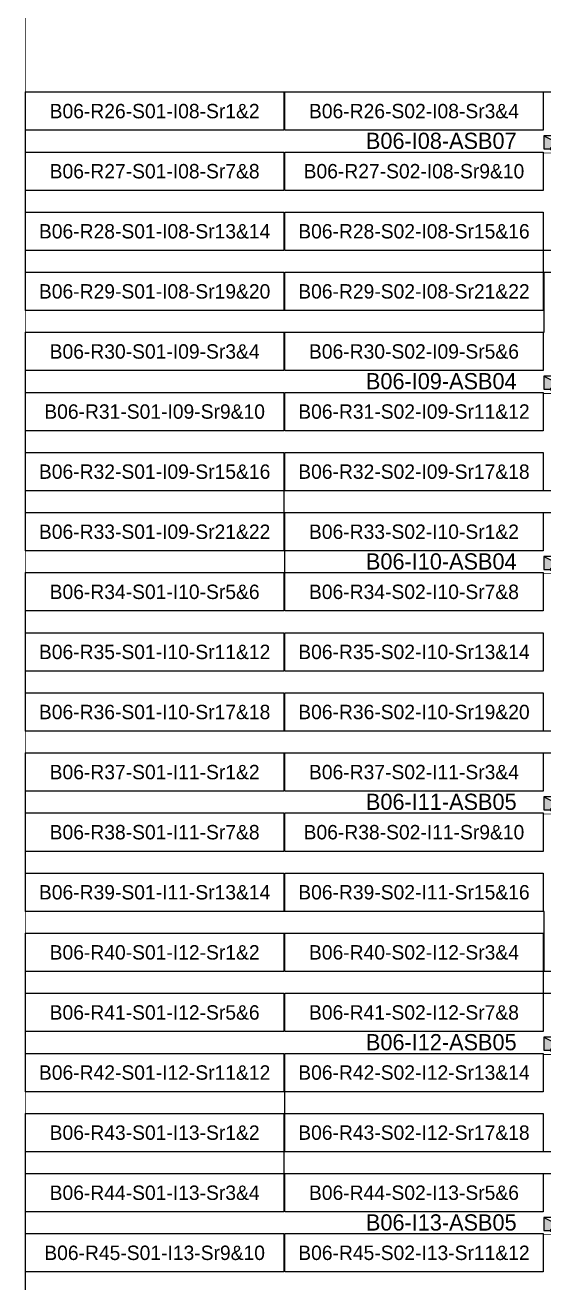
# Model space of a CAD drawing. Header units: metres. Extents: x 530042 to 530334, y 2674789 to 2675214.
# Drawn here: x 530042.3 to 530107.1, y 2674870.4 to 2675027.4 of the extents above; entities that cross this region are included whole.
import ezdxf
from ezdxf.enums import TextEntityAlignment as Align

# ---------------------------------------------------------------- set-up
doc = ezdxf.new("R2010")
doc.units = ezdxf.units.M
doc.layers.add('Boundary-12.5 MW Block', color=6, linetype='Continuous', lineweight=9)
doc.layers.add('PILE', color=1, linetype='Continuous', lineweight=15)
for name, color, linetype in [('E-Inverter Grouping', 2, 'Continuous'), ('Inverter Block-06', 7, 'Continuous'), ('Messenger Wire Block-06 (MW Path)', 191, 'Continuous'), ('MMS Table Block-06', 8, 'Continuous')]:
    doc.layers.add(name, color=color, linetype=linetype)
doc.styles.get("Standard").update_dxf_attribs({"font": 'Adani Regular.ttf'})

# ---------------------------------------------------------------- blocks, each defined once
blk = doc.blocks.new('MMS Table (32.292 x 4.788)')
at = {"color": 0}
blk.add_lwpolyline([(0, -0.002), (0, 4.786), (32.292, 4.786), (32.292, -0.002)], close=True, dxfattribs=at)
at = {"color": 7}
blk.add_attdef('ID1', text='', height=1.8, dxfattribs=at).set_placement((16.146, 2.392), align=Align.MIDDLE_CENTER)
blk = doc.blocks.new('Inverter Block')
h = blk.add_hatch(color=0)
h.dxf.hatch_style = 1
h.paths.add_polyline_path([(-1.46, 2.27), (-1.46, 0.85), (1.46, 0.85)])
at = {"color": 0}
blk.add_lwpolyline([(1.46, 2.27), (-1.46, 2.27), (-1.46, 0.85), (1.46, 0.85)], close=True, dxfattribs=at)
blk.add_lwpolyline([(-1.46, 2.27), (1.46, 0.85)], dxfattribs=at)
at = {"layer": 'PILE'}
for centre in [(-0.61, 0.85), (0.61, 0.85)]:
    blk.add_circle(centre, 0.156, dxfattribs=at)
at = {"color": 7}
blk.add_attdef('ID', (-1.46, 3.01), '', height=1.8, dxfattribs=at)

msp = doc.modelspace()

# ---------------------------------------------------------------- linework, layer by layer
at = {"layer": 'Boundary-12.5 MW Block', "const_width": 0.05}
msp.add_lwpolyline([(530042.32, 2675214.08), (530333.75, 2675214.08), (530333.75, 2674789.29), (530042.32, 2674789.29)], close=True, dxfattribs=at)
at = {"layer": 'E-Inverter Grouping'}
for points in [[(530139.4, 2674999.29), (530107, 2674999.29), (530107, 2674991.79), (530042.32, 2674991.79), (530042.32, 2675019.08), (530139.4, 2675019.08)], [(530139.4, 2674969.29), (530074.61, 2674969.29), (530074.61, 2674961.79), (530042.32, 2674961.79), (530042.32, 2674989.08), (530107.1, 2674989.08), (530107.1, 2674996.58), (530139.4, 2674996.58)], [(530139.4, 2674939.29), (530042.32, 2674939.29), (530042.32, 2674959.08), (530074.71, 2674959.08), (530074.71, 2674966.58), (530139.4, 2674966.58)]]:
    msp.add_lwpolyline(points, close=True, dxfattribs=at)
at = {"layer": 'E-Inverter Grouping', "color": 3}
for points in [[(530139.4, 2674909.29), (530107.1, 2674909.29), (530107.1, 2674916.79), (530042.32, 2674916.79), (530042.32, 2674936.57), (530139.4, 2674936.57)], [(530107, 2674906.57), (530139.4, 2674906.57), (530139.4, 2674886.79), (530074.71, 2674886.79), (530074.71, 2674894.29), (530042.32, 2674894.29), (530042.32, 2674914.07), (530107, 2674914.07)], [(530042.32, 2674891.57), (530074.61, 2674891.57), (530074.61, 2674884.07), (530139.4, 2674884.07), (530139.4, 2674864.29), (530042.32, 2674864.29)]]:
    msp.add_lwpolyline(points, close=True, dxfattribs=at)
at = {"layer": 'Messenger Wire Block-06 (MW Path)', "const_width": 0.1}
for points in [[(530107.1, 2675011.44), (530169.95, 2675011.44)], [(530107.1, 2674981.44), (530185.02, 2674981.44)], [(530107.1, 2674958.94), (530185.02, 2674958.94)], [(530107.1, 2674928.94), (530185.02, 2674928.94)], [(530107.1, 2674898.94), (530185.02, 2674898.94)], [(530107.1, 2674876.44), (530185.02, 2674876.44)]]:
    msp.add_lwpolyline(points, dxfattribs=at)

# ---------------------------------------------------------------- block references
at = {"layer": 'Inverter Block-06'}
ref = msp.add_blockref('Inverter Block', (530108.74, 2675011.03), dxfattribs=dict(at, xscale=1.124999999976148, yscale=1.124999999976148, zscale=1.124999999976148))
ref.add_attrib('ID', 'B06-I08-ASB07', (530084.86, 2675011.96), dxfattribs={"layer": '0', "color": 7, "height": 2.025})
ref = msp.add_blockref('Inverter Block', (530108.74, 2674981.03), dxfattribs=dict(at, xscale=1.124999999976148, yscale=1.124999999976148, zscale=1.124999999976148))
ref.add_attrib('ID', 'B06-I09-ASB04', (530084.86, 2674981.96), dxfattribs={"layer": '0', "color": 7, "height": 2.025})
ref = msp.add_blockref('Inverter Block', (530108.74, 2674958.53), dxfattribs=dict(at, xscale=1.124999999976148, yscale=1.124999999976148, zscale=1.124999999976148))
ref.add_attrib('ID', 'B06-I10-ASB04', (530084.86, 2674959.46), dxfattribs={"layer": '0', "color": 7, "height": 2.025})
ref = msp.add_blockref('Inverter Block', (530108.74, 2674928.53), dxfattribs=dict(at, xscale=1.124999999976148, yscale=1.124999999976148, zscale=1.124999999976148))
ref.add_attrib('ID', 'B06-I11-ASB05', (530084.86, 2674929.46), dxfattribs={"layer": '0', "color": 7, "height": 2.025})
ref = msp.add_blockref('Inverter Block', (530108.74, 2674898.53), dxfattribs=dict(at, xscale=1.124999999976148, yscale=1.124999999976148, zscale=1.124999999976148))
ref.add_attrib('ID', 'B06-I12-ASB05', (530084.86, 2674899.46), dxfattribs={"layer": '0', "color": 7, "height": 2.025})
ref = msp.add_blockref('Inverter Block', (530108.74, 2674876.03), dxfattribs=dict(at, xscale=1.124999999976148, yscale=1.124999999976148, zscale=1.124999999976148))
ref.add_attrib('ID', 'B06-I13-ASB05', (530084.86, 2674876.96), dxfattribs={"layer": '0', "color": 7, "height": 2.025})
at = {"layer": 'MMS Table Block-06'}
for p, values in [((530042.32, 2675014.29), {'ID1': 'B06-R26-S01-I08-Sr1&2'}), ((530074.71, 2675014.29), {'ID1': 'B06-R26-S02-I08-Sr3&4'}), ((530042.32, 2675006.79), {'ID1': 'B06-R27-S01-I08-Sr7&8'}), ((530074.71, 2675006.79), {'ID1': 'B06-R27-S02-I08-Sr9&10'}), ((530042.32, 2674999.29), {'ID1': 'B06-R28-S01-I08-Sr13&14'}), ((530074.71, 2674999.29), {'ID1': 'B06-R28-S02-I08-Sr15&16'}), ((530042.32, 2674991.79), {'ID1': 'B06-R29-S01-I08-Sr19&20'}), ((530074.71, 2674991.79), {'ID1': 'B06-R29-S02-I08-Sr21&22'}), ((530042.32, 2674984.29), {'ID1': 'B06-R30-S01-I09-Sr3&4'}), ((530074.71, 2674984.29), {'ID1': 'B06-R30-S02-I09-Sr5&6'}), ((530042.32, 2674976.79), {'ID1': 'B06-R31-S01-I09-Sr9&10'}), ((530074.71, 2674976.79), {'ID1': 'B06-R31-S02-I09-Sr11&12'}), ((530042.32, 2674969.29), {'ID1': 'B06-R32-S01-I09-Sr15&16'}), ((530074.71, 2674969.29), {'ID1': 'B06-R32-S02-I09-Sr17&18'}), ((530042.32, 2674961.79), {'ID1': 'B06-R33-S01-I09-Sr21&22'}), ((530074.71, 2674961.79), {'ID1': 'B06-R33-S02-I10-Sr1&2'}), ((530042.32, 2674954.29), {'ID1': 'B06-R34-S01-I10-Sr5&6'}), ((530074.71, 2674954.29), {'ID1': 'B06-R34-S02-I10-Sr7&8'}), ((530042.32, 2674946.79), {'ID1': 'B06-R35-S01-I10-Sr11&12'}), ((530074.71, 2674946.79), {'ID1': 'B06-R35-S02-I10-Sr13&14'}), ((530042.32, 2674939.29), {'ID1': 'B06-R36-S01-I10-Sr17&18'}), ((530074.71, 2674939.29), {'ID1': 'B06-R36-S02-I10-Sr19&20'}), ((530042.32, 2674931.79), {'ID1': 'B06-R37-S01-I11-Sr1&2'}), ((530074.71, 2674931.79), {'ID1': 'B06-R37-S02-I11-Sr3&4'}), ((530042.32, 2674924.29), {'ID1': 'B06-R38-S01-I11-Sr7&8'}), ((530074.71, 2674924.29), {'ID1': 'B06-R38-S02-I11-Sr9&10'}), ((530042.32, 2674916.79), {'ID1': 'B06-R39-S01-I11-Sr13&14'}), ((530074.71, 2674916.79), {'ID1': 'B06-R39-S02-I11-Sr15&16'}), ((530042.32, 2674909.29), {'ID1': 'B06-R40-S01-I12-Sr1&2'}), ((530074.71, 2674909.29), {'ID1': 'B06-R40-S02-I12-Sr3&4'}), ((530042.32, 2674901.79), {'ID1': 'B06-R41-S01-I12-Sr5&6'}), ((530074.71, 2674901.79), {'ID1': 'B06-R41-S02-I12-Sr7&8'}), ((530042.32, 2674894.29), {'ID1': 'B06-R42-S01-I12-Sr11&12'}), ((530074.71, 2674894.29), {'ID1': 'B06-R42-S02-I12-Sr13&14'}), ((530042.32, 2674886.79), {'ID1': 'B06-R43-S01-I13-Sr1&2'}), ((530074.71, 2674886.79), {'ID1': 'B06-R43-S02-I12-Sr17&18'}), ((530042.32, 2674879.29), {'ID1': 'B06-R44-S01-I13-Sr3&4'}), ((530074.71, 2674879.29), {'ID1': 'B06-R44-S02-I13-Sr5&6'}), ((530042.32, 2674871.79), {'ID1': 'B06-R45-S01-I13-Sr9&10'}), ((530074.71, 2674871.79), {'ID1': 'B06-R45-S02-I13-Sr11&12'})]:
    msp.add_blockref('MMS Table (32.292 x 4.788)', p, dxfattribs=at).add_auto_attribs(values)

doc.saveas('drawing.dxf')
